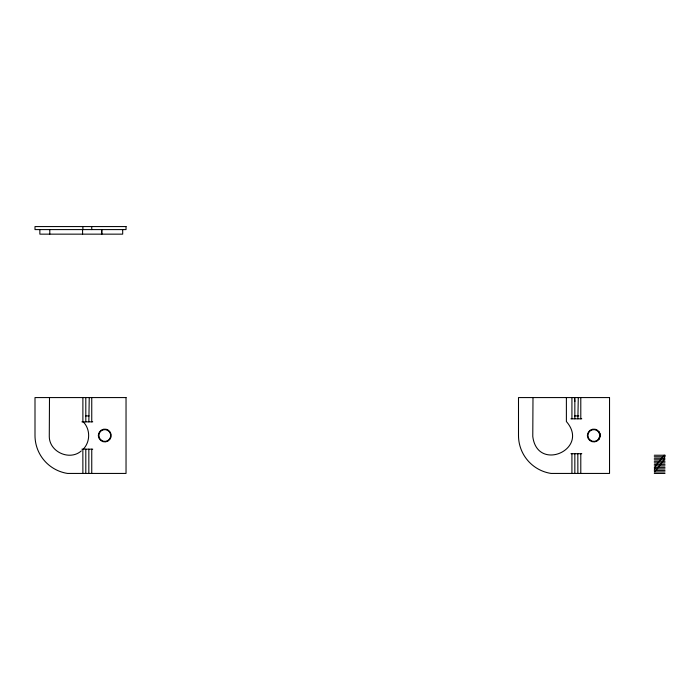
<?xml version="1.0" encoding="UTF-8"?>
<svg xmlns="http://www.w3.org/2000/svg" width="700" height="700" viewBox="0 0 700 700"><rect width="100%" height="100%" fill="white"/><g stroke="black" fill="none" stroke-linecap="round" stroke-linejoin="round"><path stroke-width="1.05" d="M49.499 397.574L49.28 436.433C49.28 451.929 69.694 461.151 81.314 450.905M532.989 397.574L532.779 436.433C537.206 472.762 590.363 449.181 566.387 421.531L566.387 397.574M98.402 436.012L98.49 434.341A6.405 6.405 0 0 1 108.509 430.29A6.405 6.405 0 0 1 107.949 441.088A6.405 6.405 0 0 1 98.402 436.012L98.42 435.505M587.44 436.012L587.528 434.341A6.405 6.405 0 0 1 597.546 430.29A6.405 6.405 0 0 1 596.986 441.088A6.405 6.405 0 0 1 587.44 436.012L587.457 435.505M89.241 397.574L88.839 421.855M578.279 397.574L577.876 418.819M664.921 455.236L664.072 459.786L654.798 471.923M664.072 455.236L655.559 465.85L654.281 470.409L665 470.409M598.701 439.67L600.215 435.006L599.104 431.874M85.584 415.922L89.058 415.922M574.621 415.922L578.804 415.922M570.946 418.819L581.77 418.819M81.909 421.855L92.733 421.855M81.909 449.164L92.733 449.164M570.946 453.714L581.77 453.714M654.281 455.236L665 455.236M654.281 456.75L665 456.75M654.281 458.264L665 458.264M654.281 459.786L665 459.786M654.281 461.3L665 461.3M654.281 462.823L665 462.823M654.281 464.336L665 464.336M654.281 465.85L665 465.85M654.281 467.373L665 467.373M654.281 468.886L665 468.886M654.281 471.923L665 471.923M654.281 473.436L665 473.436M83.011 421.636C90.589 428.96 90.519 442.286 82.854 449.531L82.889 473.436M599.471 432.591L600.189 435.505M574.438 397.574L574.84 401.476M580.79 397.574L580.79 418.819M580.79 453.714L580.79 473.436M577.824 453.714L577.876 473.436M574.84 397.574L574.84 418.819M574.84 453.714L574.84 473.436M571.926 397.574L571.926 418.819M571.926 453.714L571.926 473.436M122.692 229.591L122.692 234.15L39.856 234.15L39.856 229.591M91.752 226.564L91.752 229.591M91.752 397.574L91.752 421.855M91.752 449.164L91.752 473.436M88.839 449.164L88.839 473.436M85.803 397.574L85.803 421.855M85.803 449.164L85.803 473.436M82.889 226.564L82.889 229.591M82.889 397.574L82.889 421.855M82.582 229.591L82.582 234.15M49.796 229.591L49.796 234.15M126.035 226.564L35 226.564L35 229.591L126.035 229.591L126.035 226.564M126.035 397.574L35 397.574L35 435.505A38.377 38.377 0 0 0 67.559 473.436L126.035 473.436L126.035 397.574M609.534 397.574L518.499 397.574L518.499 435.505A38.377 38.377 0 0 0 551.058 473.436L609.534 473.436L609.534 397.574M101.754 234.15L101.754 229.591L101.728 234.15M100.949 440.011A5.915 5.915 0 0 0 110.609 436.581A5.915 5.915 0 0 0 102.812 429.931A5.915 5.915 0 0 0 100.949 440.011M589.986 440.011A5.915 5.915 0 0 0 599.646 436.581A5.915 5.915 0 0 0 591.85 429.931A5.915 5.915 0 0 0 589.986 440.011"/></g></svg>
